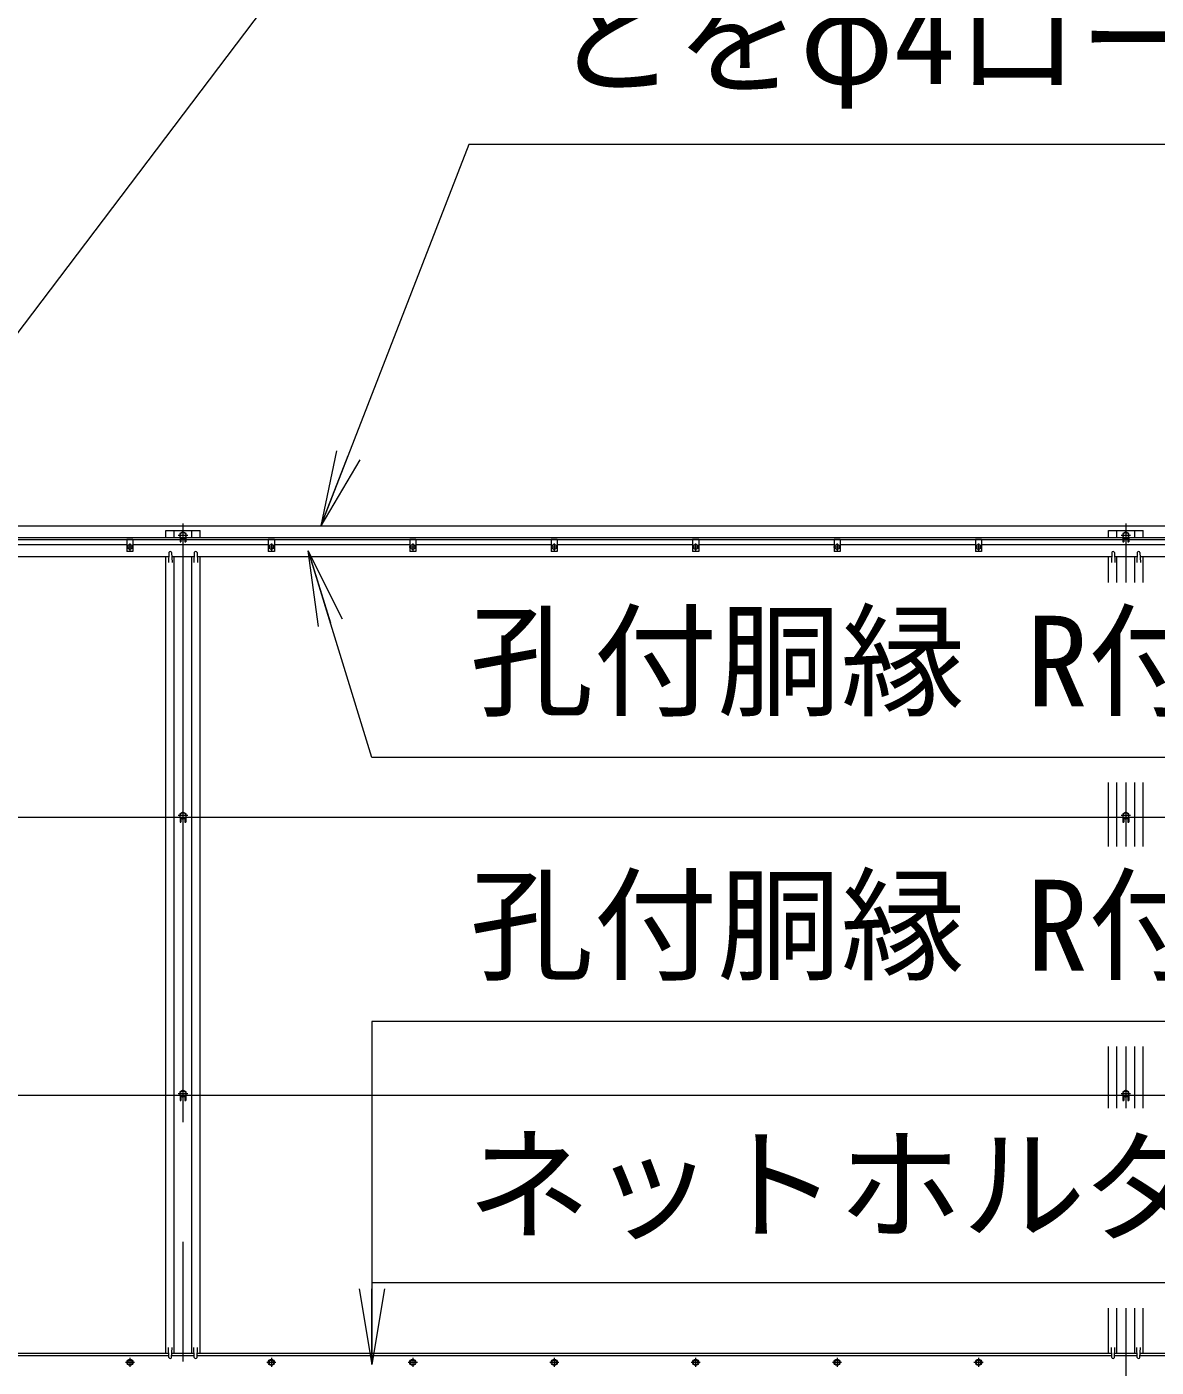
# Model space of a CAD drawing. Units: millimetres at full size; details may follow other scales. Extents: x -16800 to 16800, y -11880 to 11880.
# Drawn here: x -11401 to -9006, y -1273 to 1571 of the extents above; entities that cross this region are included whole.
import ezdxf
from ezdxf.enums import TextEntityAlignment as Align

# ---------------------------------------------------------------- set-up
doc = ezdxf.new("R2010")
doc.units = ezdxf.units.MM
doc.header["$LTSCALE"] = 40
doc.linetypes.add('USER1', pattern=[50.8, 31.75, -6.35, 6.35, -6.35])
for name, color, linetype, lineweight in [('0-0_D-STR1', 1, 'Continuous', 18), ('0-1_D-BMK', 2, 'USER1', 13), ('0-2_D-STR3', 3, 'Continuous', 13), ('0-7_0', 7, 'Continuous', 18), ('0-9_D-STR-TXT', 7, 'Continuous', 13)]:
    doc.layers.add(name, color=color, linetype=linetype, lineweight=lineweight)
doc.styles.add('ＭＳ ゴシック', font='')
doc.styles.get('ＭＳ ゴシック').set_extended_font_data('MS Gothic')

# ---------------------------------------------------------------- blocks, each defined once
blk = doc.blocks.new('_Open')
at = {"layer": '0-7_0'}
blk.add_line((-40, 6.67), (0, 0), dxfattribs=at)
blk.add_lwpolyline([(-40, -6.67), (0, 0), (-40, 0)], dxfattribs=at)

msp = doc.modelspace()

# ---------------------------------------------------------------- linework, layer by layer
at = {"layer": '0-0_D-STR1'}
for p, q in [((-13145.08, 487.52), (-270.08, 487.52)), ((-13145.08, 483.52), (-270.08, 483.52)), ((-11089.08, 487.52), (-11089.08, 502.52)), ((-11051.08, 487.52), (-11051.08, 502.52)), ((-11033.58, 487.52), (-11033.58, 502.52)), ((-9089.08, 487.52), (-9089.08, 502.52)), ((-9051.08, 487.52), (-9051.08, 502.52)), ((-9033.58, 487.52), (-9033.58, 502.52)), ((-11100.08, 455.9), (-11100.83, 434.4)), ((-11094.08, 455.9), (-11093.33, 434.4)), ((-11046.08, 455.9), (-11046.83, 434.4)), ((-11040.08, 455.9), (-11039.33, 434.4)), ((-9100.08, 455.9), (-9100.83, 434.4)), ((-9094.08, 455.9), (-9093.33, 434.4)), ((-9046.08, 455.9), (-9046.83, 434.4)), ((-9040.08, 455.9), (-9039.33, 434.4)), ((-13145.08, 447.52), (-11100.37, 447.52)), ((-11106.58, -1242.48), (-11106.58, 447.52)), ((-11093.79, 447.52), (-11046.37, 447.52)), ((-11089.08, -1242.48), (-11089.08, 447.52)), ((-11051.08, -1242.48), (-11051.08, 447.52)), ((-11039.79, 447.52), (-9100.37, 447.52)), ((-11033.58, -1242.48), (-11033.58, 447.52)), ((-9106.58, 392.11), (-9106.58, 447.52)), ((-9093.79, 447.52), (-9046.37, 447.52)), ((-9089.08, 392.11), (-9089.08, 447.52)), ((-9051.08, 392.11), (-9051.08, 447.52)), ((-9039.79, 447.52), (-5100.37, 447.52)), ((-9033.58, 392.11), (-9033.58, 447.52)), ((-9106.58, -168.05), (-9106.58, -32.24)), ((-9089.08, -168.05), (-9089.08, -32.24)), ((-9051.08, -168.05), (-9051.08, -32.24)), ((-9033.58, -168.05), (-9033.58, -32.24)), ((-9106.58, -722.85), (-9106.58, -592.39)), ((-9089.08, -722.85), (-9089.08, -592.39)), ((-9051.08, -722.85), (-9051.08, -592.39)), ((-9033.58, -722.85), (-9033.58, -592.39)), ((-9106.58, -1242.48), (-9106.58, -1147.19)), ((-9089.08, -1242.48), (-9089.08, -1147.19)), ((-9051.08, -1242.48), (-9051.08, -1147.19)), ((-9033.58, -1242.48), (-9033.58, -1147.19)), ((-13145.08, -1242.48), (-11100.42, -1242.48)), ((-11100.08, -1252.14), (-11100.83, -1230.64)), ((-11094.08, -1252.14), (-11093.33, -1230.64)), ((-11093.75, -1242.48), (-11046.42, -1242.48)), ((-11046.08, -1252.14), (-11046.83, -1230.64)), ((-11040.08, -1252.14), (-11039.33, -1230.64)), ((-11039.75, -1242.48), (-9100.42, -1242.48)), ((-9100.08, -1252.14), (-9100.83, -1230.64)), ((-9094.08, -1252.14), (-9093.33, -1230.64)), ((-9093.75, -1242.48), (-9046.42, -1242.48)), ((-9046.08, -1252.14), (-9046.83, -1230.64)), ((-9040.08, -1252.14), (-9039.33, -1230.64)), ((-9039.75, -1242.48), (-5100.42, -1242.48))]:
    msp.add_line(p, q, dxfattribs=at)
for points in [[(-11106.58, 487.52), (-11106.58, 502.52), (-11033.58, 502.52)], [(-9106.58, 487.52), (-9106.58, 502.52), (-9033.58, 502.52)]]:
    msp.add_lwpolyline(points, dxfattribs=at)
for centre, start, end in [((-11097.08, 454.65), 22.61986, 157.38014), ((-11043.08, 454.65), 22.61986, 157.38014), ((-9097.08, 454.65), 22.61986, 157.38014), ((-9043.08, 454.65), 22.61986, 157.38014), ((-11097.08, -1250.89), 202.61986, 337.38014), ((-11043.08, -1250.89), 202.61986, 337.38014), ((-9097.08, -1250.89), 202.61986, 337.38014), ((-9043.08, -1250.89), 202.61986, 337.38014)]:
    msp.add_arc(centre, 3.25, start, end, dxfattribs=at)
at = {"layer": '0-1_D-BMK'}
for p, q in [((-11070.08, 517.52), (-11070.08, -1582.48)), ((-9070.08, 517.52), (-9070.08, 392.11)), ((-11060.08, 492.02), (-11080.08, 492.02)), ((-9060.08, 492.02), (-9080.08, 492.02)), ((-11190.02, 467.52), (-11175.14, 467.52)), ((-11182.58, 474.96), (-11182.58, 460.08)), ((-10890.02, 467.52), (-10875.14, 467.52)), ((-10882.58, 474.96), (-10882.58, 460.08)), ((-10590.02, 467.52), (-10575.14, 467.52)), ((-10582.58, 474.96), (-10582.58, 460.08)), ((-10290.02, 467.52), (-10275.14, 467.52)), ((-10282.58, 474.96), (-10282.58, 460.08)), ((-9990.02, 467.52), (-9975.14, 467.52)), ((-9982.58, 474.96), (-9982.58, 460.08)), ((-9690.02, 467.52), (-9675.14, 467.52)), ((-9682.58, 474.96), (-9682.58, 460.08)), ((-9390.02, 467.52), (-9375.14, 467.52)), ((-9382.58, 474.96), (-9382.58, 460.08)), ((-9070.08, -32.24), (-9070.08, -168.05)), ((-11060.08, -102.48), (-11080.08, -102.48)), ((-9060.08, -102.48), (-9080.08, -102.48)), ((-9070.08, -592.39), (-9070.08, -722.85)), ((-11060.08, -692.48), (-11080.08, -692.48)), ((-9060.08, -692.48), (-9080.08, -692.48)), ((-9070.08, -1147.19), (-9070.08, -1582.48)), ((-11172.91, -1262.48), (-11192.25, -1262.48)), ((-11182.58, -1252.81), (-11182.58, -1272.15)), ((-10872.91, -1262.48), (-10892.25, -1262.48)), ((-10882.58, -1252.81), (-10882.58, -1272.15)), ((-10572.91, -1262.48), (-10592.25, -1262.48)), ((-10582.58, -1252.81), (-10582.58, -1272.15)), ((-10272.91, -1262.48), (-10292.25, -1262.48)), ((-10282.58, -1252.81), (-10282.58, -1272.15)), ((-9972.91, -1262.48), (-9992.25, -1262.48)), ((-9982.58, -1252.81), (-9982.58, -1272.15)), ((-9672.91, -1262.48), (-9692.25, -1262.48)), ((-9682.58, -1252.81), (-9682.58, -1272.15)), ((-9372.91, -1262.48), (-9392.25, -1262.48)), ((-9382.58, -1252.81), (-9382.58, -1272.15))]:
    msp.add_line(p, q, dxfattribs=at)
at = {"layer": '0-2_D-STR3'}
for p, q in [((-12778.37, -871.04), (-7676.01, 5865.66)), ((-12288.4, 512.52), (-270.08, 512.52)), ((-11189.08, 483.52), (-11189.08, 457.52)), ((-11176.08, 483.52), (-11189.08, 483.52)), ((-11176.08, 483.52), (-11176.08, 457.52)), ((-11070.08, 499.53), (-11076.58, 495.77)), ((-11076.58, 495.77), (-11076.58, 488.27)), ((-11076.58, 488.27), (-11070.08, 484.52)), ((-11076.33, 488.12), (-11076.33, 478.02)), ((-11074.33, 486.97), (-11074.33, 478.02)), ((-11063.58, 495.77), (-11070.08, 499.53)), ((-11070.08, 484.52), (-11063.58, 488.27)), ((-11065.83, 486.97), (-11065.83, 478.02)), ((-11063.83, 488.12), (-11063.83, 478.02)), ((-11063.58, 488.27), (-11063.58, 495.77)), ((-10889.08, 483.52), (-10889.08, 457.52)), ((-10876.08, 483.52), (-10889.08, 483.52)), ((-10876.08, 483.52), (-10876.08, 457.52)), ((-10589.08, 483.52), (-10589.08, 457.52)), ((-10576.08, 483.52), (-10589.08, 483.52)), ((-10576.08, 483.52), (-10576.08, 457.52)), ((-10289.08, 483.52), (-10289.08, 457.52)), ((-10276.08, 483.52), (-10289.08, 483.52)), ((-10276.08, 483.52), (-10276.08, 457.52)), ((-9989.08, 483.52), (-9989.08, 457.52)), ((-9976.08, 483.52), (-9989.08, 483.52)), ((-9976.08, 483.52), (-9976.08, 457.52)), ((-9689.08, 483.52), (-9689.08, 457.52)), ((-9676.08, 483.52), (-9689.08, 483.52)), ((-9676.08, 483.52), (-9676.08, 457.52)), ((-9389.08, 483.52), (-9389.08, 457.52)), ((-9376.08, 483.52), (-9389.08, 483.52)), ((-9376.08, 483.52), (-9376.08, 457.52)), ((-9070.08, 499.53), (-9076.58, 495.77)), ((-9076.58, 495.77), (-9076.58, 488.27)), ((-9076.58, 488.27), (-9070.08, 484.52)), ((-9076.33, 488.12), (-9076.33, 478.02)), ((-9074.33, 486.97), (-9074.33, 478.02)), ((-9063.58, 495.77), (-9070.08, 499.53)), ((-9070.08, 484.52), (-9063.58, 488.27)), ((-9065.83, 486.97), (-9065.83, 478.02)), ((-9063.83, 488.12), (-9063.83, 478.02)), ((-9063.58, 488.27), (-9063.58, 495.77)), ((-11476.08, 472.52), (-11189.08, 472.52)), ((-11176.08, 457.52), (-11189.08, 457.52)), ((-11176.08, 472.52), (-10889.08, 472.52)), ((-11076.33, 478.02), (-11074.33, 478.02)), ((-11065.83, 478.02), (-11063.83, 478.02)), ((-10876.08, 457.52), (-10889.08, 457.52)), ((-10876.08, 472.52), (-10589.08, 472.52)), ((-10576.08, 457.52), (-10589.08, 457.52)), ((-10576.08, 472.52), (-10289.08, 472.52)), ((-10276.08, 457.52), (-10289.08, 457.52)), ((-10276.08, 472.52), (-9989.08, 472.52)), ((-9976.08, 457.52), (-9989.08, 457.52)), ((-9976.08, 472.52), (-9689.08, 472.52)), ((-9676.08, 457.52), (-9689.08, 457.52)), ((-9676.08, 472.52), (-9389.08, 472.52)), ((-9376.08, 457.52), (-9389.08, 457.52)), ((-9376.08, 472.52), (-8789.08, 472.52)), ((-9076.33, 478.02), (-9074.33, 478.02)), ((-9065.83, 478.02), (-9063.83, 478.02)), ((-273.22, -106.48), (-13052.88, -106.48)), ((-11076.33, -106.38), (-11076.33, -116.48)), ((-11074.33, -107.53), (-11074.33, -116.48)), ((-11065.83, -107.53), (-11065.83, -116.48)), ((-11063.83, -106.38), (-11063.83, -116.48)), ((-9076.33, -106.38), (-9076.33, -116.48)), ((-9074.33, -107.53), (-9074.33, -116.48)), ((-9065.83, -107.53), (-9065.83, -116.48)), ((-9063.83, -106.38), (-9063.83, -116.48)), ((-11076.33, -116.48), (-11074.33, -116.48)), ((-11065.83, -116.48), (-11063.83, -116.48)), ((-9076.33, -116.48), (-9074.33, -116.48)), ((-9065.83, -116.48), (-9063.83, -116.48)), ((-4870.08, -696.48), (-13052.88, -696.48)), ((-11070.08, -684.97), (-11076.58, -688.73)), ((-11076.58, -688.73), (-11076.58, -696.23)), ((-11076.58, -696.23), (-11070.08, -699.98)), ((-11076.33, -696.38), (-11076.33, -706.48)), ((-11076.33, -706.48), (-11074.33, -706.48)), ((-11074.33, -697.53), (-11074.33, -706.48)), ((-11063.58, -688.73), (-11070.08, -684.97)), ((-11070.08, -699.98), (-11063.58, -696.23)), ((-11065.83, -697.53), (-11065.83, -706.48)), ((-11065.83, -706.48), (-11063.83, -706.48)), ((-11063.83, -696.38), (-11063.83, -706.48)), ((-11063.58, -696.23), (-11063.58, -688.73)), ((-9070.08, -684.97), (-9076.58, -688.73)), ((-9076.58, -688.73), (-9076.58, -696.23)), ((-9076.58, -696.23), (-9070.08, -699.98)), ((-9076.33, -696.38), (-9076.33, -706.48)), ((-9076.33, -706.48), (-9074.33, -706.48)), ((-9074.33, -697.53), (-9074.33, -706.48)), ((-9063.58, -688.73), (-9070.08, -684.97)), ((-9070.08, -699.98), (-9063.58, -696.23)), ((-9065.83, -697.53), (-9065.83, -706.48)), ((-9065.83, -706.48), (-9063.83, -706.48)), ((-9063.83, -696.38), (-9063.83, -706.48)), ((-9063.58, -696.23), (-9063.58, -688.73)), ((-13145.08, -1247.48), (-11100.25, -1247.48)), ((-11093.92, -1247.48), (-11046.25, -1247.48)), ((-11039.92, -1247.48), (-9100.25, -1247.48)), ((-9093.92, -1247.48), (-9046.25, -1247.48)), ((-9039.92, -1247.48), (-5100.25, -1247.48))]:
    msp.add_line(p, q, dxfattribs=at)
for points in [[(-11182.58, 473.27), (-11187.56, 470.4), (-11187.56, 464.65), (-11182.58, 461.77), (-11177.6, 464.65), (-11177.6, 470.4)], [(-10882.58, 473.27), (-10887.56, 470.4), (-10887.56, 464.65), (-10882.58, 461.77), (-10877.6, 464.65), (-10877.6, 470.4)], [(-10582.58, 473.27), (-10587.56, 470.4), (-10587.56, 464.65), (-10582.58, 461.77), (-10577.6, 464.65), (-10577.6, 470.4)], [(-10282.58, 473.27), (-10287.56, 470.4), (-10287.56, 464.65), (-10282.58, 461.77), (-10277.6, 464.65), (-10277.6, 470.4)], [(-9982.58, 473.27), (-9987.56, 470.4), (-9987.56, 464.65), (-9982.58, 461.77), (-9977.6, 464.65), (-9977.6, 470.4)], [(-9682.58, 473.27), (-9687.56, 470.4), (-9687.56, 464.65), (-9682.58, 461.77), (-9677.6, 464.65), (-9677.6, 470.4)], [(-9382.58, 473.27), (-9387.56, 470.4), (-9387.56, 464.65), (-9382.58, 461.77), (-9377.6, 464.65), (-9377.6, 470.4)], [(-11063.58, -98.73), (-11070.08, -94.97), (-11076.58, -98.73), (-11076.58, -106.23), (-11070.08, -109.98), (-11063.58, -106.23)], [(-9063.58, -98.73), (-9070.08, -94.97), (-9076.58, -98.73), (-9076.58, -106.23), (-9070.08, -109.98), (-9063.58, -106.23)], [(-11182.58, -1256.73), (-11187.56, -1259.6), (-11187.56, -1265.35), (-11182.58, -1268.23), (-11177.6, -1265.35), (-11177.6, -1259.6)], [(-10882.58, -1256.73), (-10887.56, -1259.6), (-10887.56, -1265.35), (-10882.58, -1268.23), (-10877.6, -1265.35), (-10877.6, -1259.6)], [(-10582.58, -1256.73), (-10587.56, -1259.6), (-10587.56, -1265.35), (-10582.58, -1268.23), (-10577.6, -1265.35), (-10577.6, -1259.6)], [(-10282.58, -1256.73), (-10287.56, -1259.6), (-10287.56, -1265.35), (-10282.58, -1268.23), (-10277.6, -1265.35), (-10277.6, -1259.6)], [(-9982.58, -1256.73), (-9987.56, -1259.6), (-9987.56, -1265.35), (-9982.58, -1268.23), (-9977.6, -1265.35), (-9977.6, -1259.6)], [(-9682.58, -1256.73), (-9687.56, -1259.6), (-9687.56, -1265.35), (-9682.58, -1268.23), (-9677.6, -1265.35), (-9677.6, -1259.6)], [(-9382.58, -1256.73), (-9387.56, -1259.6), (-9387.56, -1265.35), (-9382.58, -1268.23), (-9377.6, -1265.35), (-9377.6, -1259.6)]]:
    msp.add_lwpolyline(points, close=True, dxfattribs=at)
for centre, radius in [((-11070.08, 492.02), 6.25), ((-9070.08, 492.02), 6.25), ((-11182.58, 467.52), 4.98), ((-10882.58, 467.52), 4.98), ((-10582.58, 467.52), 4.98), ((-10282.58, 467.52), 4.98), ((-9982.58, 467.52), 4.98), ((-9682.58, 467.52), 4.98), ((-9382.58, 467.52), 4.98), ((-11070.08, -102.48), 6.25), ((-9070.08, -102.48), 6.25), ((-11070.08, -692.48), 6.25), ((-9070.08, -692.48), 6.25), ((-11182.58, -1262.48), 6.5), ((-11182.58, -1262.48), 4.98), ((-10882.58, -1262.48), 6.5), ((-10882.58, -1262.48), 4.98), ((-10582.58, -1262.48), 6.5), ((-10582.58, -1262.48), 4.98), ((-10282.58, -1262.48), 6.5), ((-10282.58, -1262.48), 4.98), ((-9982.58, -1262.48), 6.5), ((-9982.58, -1262.48), 4.98), ((-9682.58, -1262.48), 6.5), ((-9682.58, -1262.48), 4.98), ((-9382.58, -1262.48), 6.5), ((-9382.58, -1262.48), 4.98)]:
    msp.add_circle(centre, radius, dxfattribs=at)
at = {"layer": '0-9_D-STR-TXT'}
for points in [[(-7414.17, 1321.52), (-10463.55, 1321.52), (-10776.79, 514.39)], [(-7877.94, 21.05), (-10669.45, 21.05), (-10803.92, 457.66)], [(-7877.94, -539.11), (-10669.45, -539.11), (-10669.45, -1264.57)], [(-7884.03, -1093.91), (-10669.45, -1093.91), (-10669.45, -1266.57)]]:
    msp.add_lwpolyline(points, dxfattribs=at)

# ---------------------------------------------------------------- block references
at = {"layer": '0-9_D-STR-TXT', "xscale": 4, "yscale": 4}
for p, rotation in [((-10777.51, 512.52), 248.78946), ((-10804.51, 459.57), 107.11764), ((-10669.45, -1266.57), 270)]:
    msp.add_blockref('_Open', p, dxfattribs=dict(at, rotation=rotation))

# ---------------------------------------------------------------- texts
at = {"layer": '0-9_D-STR-TXT', "style": 'ＭＳ ゴシック'}
for s, p in [('とをφ4ロープにて固定', (-10286.25, 1391.66)), ('孔付胴縁 R付L40x40x3', (-10461.7, 71.39)), ('孔付胴縁 R付L40x40x3', (-10461.7, -488.76)), ('ネットホルダー 30x13', (-10467.79, -1039.5))]:
    msp.add_text(s, height=192.4, dxfattribs=at).set_placement(p, align=Align.BOTTOM_LEFT)

doc.saveas('drawing.dxf')
